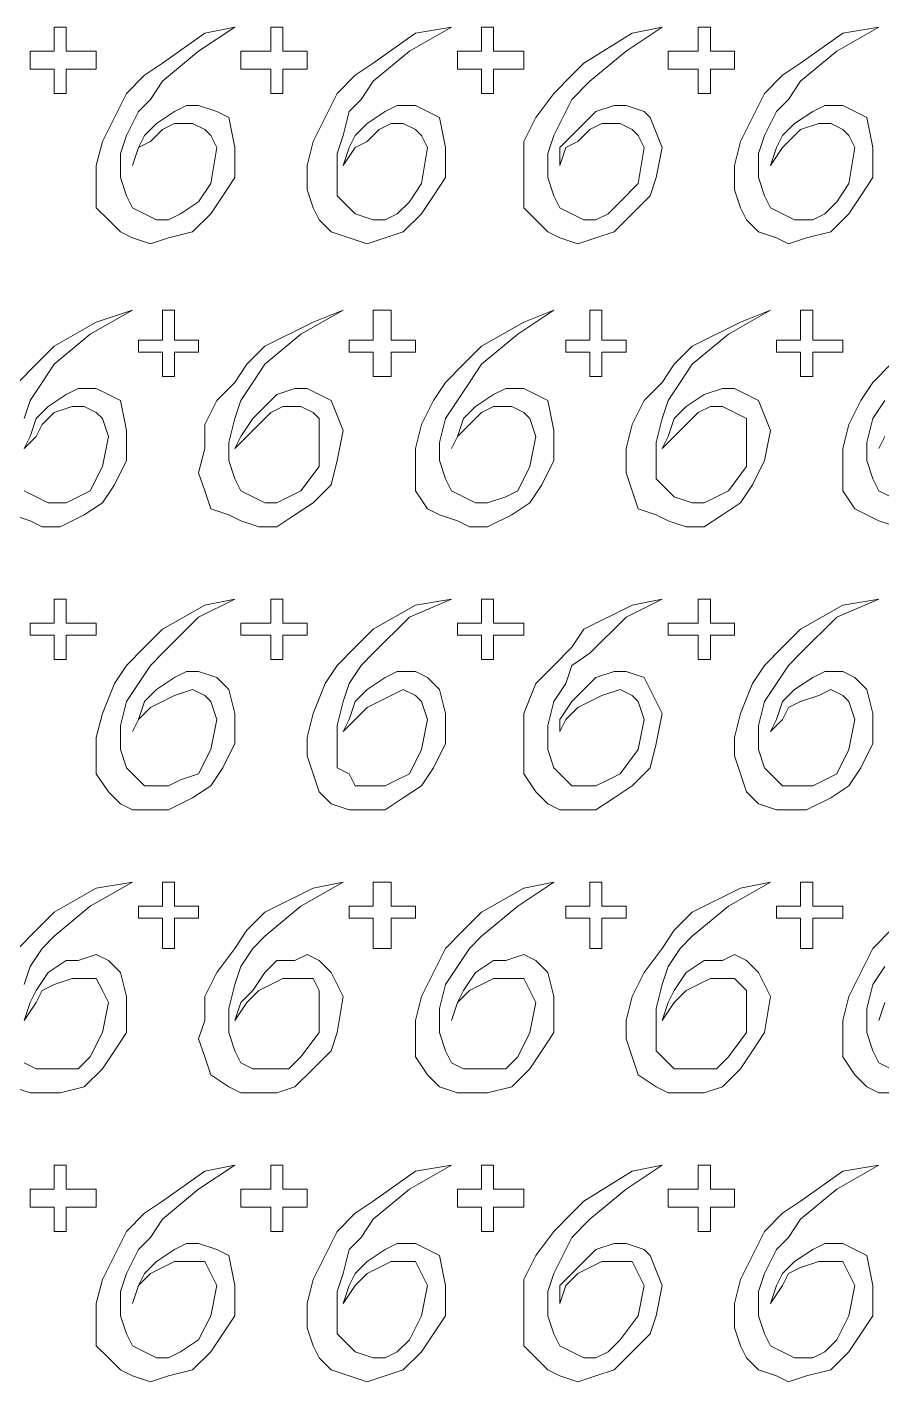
# Model space of a CAD drawing. Extents: x -66030 to 95157, y -13132 to 45879.
# Drawn here: x -3457 to -2903, y 27583 to 28462 of the extents above; entities that cross this region are included whole.
import ezdxf

# ---------------------------------------------------------------- set-up
doc = ezdxf.new("R2010")
doc.units = 0
doc.header["$LTSCALE"] = 100
doc.header["$MEASUREMENT"] = 0
doc.layers.get('0').update_dxf_attribs({"linetype": 'CONTINUOUS'})

msp = doc.modelspace()

# ---------------------------------------------------------------- linework, layer by layer
at = {"lineweight": 0}
for points in [[(-3455.42, 28446.12), (-3447.61, 28446.12), (-3439.8, 28446.12), (-3439.8, 28453.94), (-3439.8, 28461.75), (-3435.89, 28461.75), (-3431.98, 28461.75), (-3431.98, 28453.94), (-3431.98, 28446.12), (-3420.27, 28446.12), (-3412.45, 28446.12), (-3412.45, 28438.31), (-3412.45, 28434.41), (-3420.27, 28434.41), (-3431.98, 28434.41), (-3431.98, 28426.59), (-3431.98, 28418.78), (-3435.89, 28418.78), (-3439.8, 28418.78), (-3439.8, 28426.59), (-3439.8, 28434.41), (-3447.61, 28434.41), (-3455.42, 28434.41), (-3455.42, 28438.31), (-3455.42, 28446.12)], [(-3389.02, 28371.91), (-3385.11, 28383.63), (-3377.3, 28387.53), (-3369.49, 28395.35), (-3361.68, 28399.25), (-3349.96, 28399.25), (-3342.15, 28395.35), (-3338.24, 28391.44), (-3334.34, 28383.63), (-3338.24, 28360.19), (-3346.05, 28348.47), (-3357.77, 28340.66), (-3365.58, 28336.76), (-3373.39, 28336.76), (-3381.21, 28340.66), (-3389.02, 28344.57), (-3392.92, 28352.38), (-3396.83, 28364.1), (-3396.83, 28379.72), (-3392.92, 28391.44), (-3385.11, 28407.06), (-3377.3, 28414.88), (-3369.49, 28426.59), (-3346.05, 28446.12), (-3322.62, 28461.75), (-3342.15, 28457.84), (-3369.49, 28438.31), (-3381.21, 28430.5), (-3392.92, 28418.78), (-3400.74, 28403.16), (-3408.55, 28387.53), (-3412.45, 28371.91), (-3412.45, 28356.29), (-3412.45, 28344.57), (-3404.64, 28336.76), (-3396.83, 28328.94), (-3389.02, 28325.04), (-3377.3, 28321.13), (-3365.58, 28325.04), (-3349.96, 28328.94), (-3338.24, 28340.66), (-3330.43, 28352.38), (-3322.62, 28364.1), (-3322.62, 28383.63), (-3326.52, 28403.16), (-3334.34, 28407.06), (-3346.05, 28410.97), (-3353.86, 28410.97), (-3361.68, 28407.06), (-3373.39, 28399.25), (-3381.21, 28391.44), (-3385.11, 28383.63), (-3389.02, 28371.91)], [(-3318.71, 28446.12), (-3306.99, 28446.12), (-3299.18, 28446.12), (-3299.18, 28453.94), (-3299.18, 28461.75), (-3295.28, 28461.75), (-3291.37, 28461.75), (-3291.37, 28453.94), (-3291.37, 28446.12), (-3283.56, 28446.12), (-3275.75, 28446.12), (-3275.75, 28438.31), (-3275.75, 28434.41), (-3283.56, 28434.41), (-3291.37, 28434.41), (-3291.37, 28426.59), (-3291.37, 28418.78), (-3295.28, 28418.78), (-3299.18, 28418.78), (-3299.18, 28426.59), (-3299.18, 28434.41), (-3306.99, 28434.41), (-3318.71, 28434.41), (-3318.71, 28438.31), (-3318.71, 28446.12)], [(-3252.31, 28371.91), (-3244.5, 28383.63), (-3236.69, 28387.53), (-3228.87, 28395.35), (-3221.06, 28399.25), (-3213.25, 28399.25), (-3205.44, 28395.35), (-3201.53, 28391.44), (-3197.63, 28383.63), (-3201.53, 28360.19), (-3209.34, 28348.47), (-3217.16, 28340.66), (-3224.97, 28336.76), (-3232.78, 28336.76), (-3244.5, 28340.66), (-3248.4, 28344.57), (-3256.22, 28352.38), (-3256.22, 28364.1), (-3256.22, 28379.72), (-3252.31, 28391.44), (-3248.4, 28407.06), (-3240.59, 28414.88), (-3232.78, 28426.59), (-3209.34, 28446.12), (-3182, 28461.75), (-3205.44, 28457.84), (-3232.78, 28438.31), (-3244.5, 28430.5), (-3256.22, 28418.78), (-3264.03, 28403.16), (-3271.84, 28387.53), (-3275.75, 28371.91), (-3275.75, 28356.29), (-3271.84, 28344.57), (-3267.93, 28336.76), (-3260.12, 28328.94), (-3248.4, 28325.04), (-3236.69, 28321.13), (-3224.97, 28325.04), (-3213.25, 28328.94), (-3201.53, 28340.66), (-3193.72, 28352.38), (-3185.91, 28364.1), (-3185.91, 28383.63), (-3189.81, 28403.16), (-3197.63, 28407.06), (-3205.44, 28410.97), (-3217.16, 28410.97), (-3224.97, 28407.06), (-3236.69, 28399.25), (-3244.5, 28391.44), (-3248.4, 28383.63), (-3252.31, 28371.91)], [(-3178.1, 28446.12), (-3170.28, 28446.12), (-3162.47, 28446.12), (-3162.47, 28453.94), (-3162.47, 28461.75), (-3158.57, 28461.75), (-3154.66, 28461.75), (-3154.66, 28453.94), (-3154.66, 28446.12), (-3146.85, 28446.12), (-3135.13, 28446.12), (-3135.13, 28438.31), (-3135.13, 28434.41), (-3146.85, 28434.41), (-3154.66, 28434.41), (-3154.66, 28426.59), (-3154.66, 28418.78), (-3158.57, 28418.78), (-3162.47, 28418.78), (-3162.47, 28426.59), (-3162.47, 28434.41), (-3170.28, 28434.41), (-3178.1, 28434.41), (-3178.1, 28438.31), (-3178.1, 28446.12)], [(-3111.69, 28371.91), (-3107.79, 28383.63), (-3099.98, 28387.53), (-3092.17, 28395.35), (-3084.35, 28399.25), (-3072.64, 28399.25), (-3064.82, 28395.35), (-3060.92, 28391.44), (-3057.01, 28383.63), (-3060.92, 28360.19), (-3072.64, 28348.47), (-3080.45, 28340.66), (-3088.26, 28336.76), (-3096.07, 28336.76), (-3103.88, 28340.66), (-3111.69, 28344.57), (-3115.6, 28352.38), (-3119.51, 28364.1), (-3119.51, 28379.72), (-3115.6, 28391.44), (-3107.79, 28407.06), (-3103.88, 28414.88), (-3092.17, 28426.59), (-3068.73, 28446.12), (-3045.29, 28461.75), (-3064.82, 28457.84), (-3096.07, 28438.31), (-3103.88, 28430.5), (-3115.6, 28418.78), (-3127.32, 28403.16), (-3135.13, 28387.53), (-3135.13, 28371.91), (-3135.13, 28356.29), (-3135.13, 28344.57), (-3127.32, 28336.76), (-3119.51, 28328.94), (-3111.69, 28325.04), (-3099.98, 28321.13), (-3088.26, 28325.04), (-3076.54, 28328.94), (-3064.82, 28340.66), (-3053.11, 28352.38), (-3049.2, 28364.1), (-3045.29, 28383.63), (-3053.11, 28403.16), (-3057.01, 28407.06), (-3068.73, 28410.97), (-3076.54, 28410.97), (-3088.26, 28407.06), (-3096.07, 28399.25), (-3103.88, 28391.44), (-3111.69, 28383.63), (-3111.69, 28371.91)], [(-3041.39, 28446.12), (-3033.58, 28446.12), (-3021.86, 28446.12), (-3021.86, 28453.94), (-3021.86, 28461.75), (-3017.95, 28461.75), (-3014.05, 28461.75), (-3014.05, 28453.94), (-3014.05, 28446.12), (-3006.23, 28446.12), (-2998.42, 28446.12), (-2998.42, 28438.31), (-2998.42, 28434.41), (-3006.23, 28434.41), (-3014.05, 28434.41), (-3014.05, 28426.59), (-3014.05, 28418.78), (-3017.95, 28418.78), (-3021.86, 28418.78), (-3021.86, 28426.59), (-3021.86, 28434.41), (-3033.58, 28434.41), (-3041.39, 28434.41), (-3041.39, 28438.31), (-3041.39, 28446.12)], [(-2974.99, 28371.91), (-2967.17, 28383.63), (-2963.27, 28387.53), (-2955.46, 28395.35), (-2943.74, 28399.25), (-2935.93, 28399.25), (-2928.11, 28395.35), (-2924.21, 28391.44), (-2920.3, 28383.63), (-2924.21, 28360.19), (-2932.02, 28348.47), (-2939.83, 28340.66), (-2947.64, 28336.76), (-2959.36, 28336.76), (-2967.17, 28340.66), (-2974.99, 28344.57), (-2978.89, 28352.38), (-2982.8, 28364.1), (-2982.8, 28379.72), (-2978.89, 28391.44), (-2971.08, 28407.06), (-2963.27, 28414.88), (-2955.46, 28426.59), (-2932.02, 28446.12), (-2904.68, 28461.75), (-2928.11, 28457.84), (-2955.46, 28438.31), (-2967.17, 28430.5), (-2978.89, 28418.78), (-2986.7, 28403.16), (-2994.52, 28387.53), (-2998.42, 28371.91), (-2998.42, 28356.29), (-2994.52, 28344.57), (-2990.61, 28336.76), (-2982.8, 28328.94), (-2971.08, 28325.04), (-2963.27, 28321.13), (-2951.55, 28325.04), (-2935.93, 28328.94), (-2924.21, 28340.66), (-2916.4, 28352.38), (-2908.58, 28364.1), (-2908.58, 28383.63), (-2912.49, 28403.16), (-2920.3, 28407.06), (-2928.11, 28410.97), (-2939.83, 28410.97), (-2947.64, 28407.06), (-2959.36, 28399.25), (-2967.17, 28391.44), (-2971.08, 28383.63), (-2974.99, 28371.91)], [(-3385.11, 28258.64), (-3377.3, 28258.64), (-3369.49, 28258.64), (-3369.49, 28266.45), (-3369.49, 28278.17), (-3365.58, 28278.17), (-3361.68, 28278.17), (-3361.68, 28266.45), (-3361.68, 28258.64), (-3353.86, 28258.64), (-3346.05, 28258.64), (-3346.05, 28254.73), (-3346.05, 28250.83), (-3353.86, 28250.83), (-3361.68, 28250.83), (-3361.68, 28243.01), (-3361.68, 28235.2), (-3365.58, 28235.2), (-3369.49, 28235.2), (-3369.49, 28243.01), (-3369.49, 28250.83), (-3377.3, 28250.83), (-3385.11, 28250.83), (-3385.11, 28254.73), (-3385.11, 28258.64)], [(-3322.62, 28188.33), (-3314.81, 28196.14), (-3306.99, 28203.95), (-3299.18, 28211.77), (-3291.37, 28215.67), (-3279.65, 28215.67), (-3271.84, 28211.77), (-3267.93, 28207.86), (-3267.93, 28196.14), (-3267.93, 28176.61), (-3279.65, 28160.99), (-3287.46, 28157.08), (-3295.28, 28153.18), (-3303.09, 28153.18), (-3310.9, 28157.08), (-3318.71, 28160.99), (-3322.62, 28168.8), (-3326.52, 28180.52), (-3326.52, 28192.24), (-3322.62, 28207.86), (-3318.71, 28219.58), (-3310.9, 28231.3), (-3303.09, 28243.01), (-3279.65, 28262.54), (-3252.31, 28278.17), (-3271.84, 28270.36), (-3303.09, 28254.73), (-3314.81, 28243.01), (-3322.62, 28231.3), (-3334.34, 28219.58), (-3342.15, 28203.95), (-3342.15, 28188.33), (-3346.05, 28172.71), (-3342.15, 28160.99), (-3338.24, 28149.27), (-3326.52, 28145.36), (-3318.71, 28141.46), (-3306.99, 28137.55), (-3295.28, 28137.55), (-3283.56, 28145.36), (-3271.84, 28153.18), (-3260.12, 28164.89), (-3256.22, 28180.52), (-3252.31, 28200.05), (-3260.12, 28219.58), (-3267.93, 28223.48), (-3275.75, 28227.39), (-3283.56, 28227.39), (-3295.28, 28223.48), (-3303.09, 28215.67), (-3310.9, 28207.86), (-3318.71, 28196.14), (-3322.62, 28188.33)], [(-3248.4, 28258.64), (-3240.59, 28258.64), (-3232.78, 28258.64), (-3232.78, 28266.45), (-3232.78, 28278.17), (-3228.87, 28278.17), (-3221.06, 28278.17), (-3221.06, 28266.45), (-3221.06, 28258.64), (-3213.25, 28258.64), (-3205.44, 28258.64), (-3205.44, 28254.73), (-3205.44, 28250.83), (-3213.25, 28250.83), (-3221.06, 28250.83), (-3221.06, 28243.01), (-3221.06, 28235.2), (-3228.87, 28235.2), (-3232.78, 28235.2), (-3232.78, 28243.01), (-3232.78, 28250.83), (-3240.59, 28250.83), (-3248.4, 28250.83), (-3248.4, 28254.73), (-3248.4, 28258.64)], [(-3182, 28188.33), (-3178.1, 28196.14), (-3170.28, 28203.95), (-3162.47, 28211.77), (-3154.66, 28215.67), (-3142.94, 28215.67), (-3135.13, 28211.77), (-3131.22, 28207.86), (-3127.32, 28196.14), (-3131.22, 28176.61), (-3139.04, 28160.99), (-3146.85, 28157.08), (-3158.57, 28153.18), (-3166.38, 28153.18), (-3174.19, 28157.08), (-3182, 28160.99), (-3185.91, 28168.8), (-3189.81, 28180.52), (-3189.81, 28192.24), (-3185.91, 28207.86), (-3178.1, 28219.58), (-3170.28, 28231.3), (-3162.47, 28243.01), (-3139.04, 28262.54), (-3115.6, 28278.17), (-3135.13, 28270.36), (-3162.47, 28254.73), (-3174.19, 28243.01), (-3185.91, 28231.3), (-3193.72, 28219.58), (-3201.53, 28203.95), (-3205.44, 28188.33), (-3205.44, 28172.71), (-3205.44, 28160.99), (-3197.63, 28149.27), (-3189.81, 28145.36), (-3178.1, 28141.46), (-3170.28, 28137.55), (-3158.57, 28137.55), (-3142.94, 28145.36), (-3131.22, 28153.18), (-3123.41, 28164.89), (-3115.6, 28180.52), (-3115.6, 28200.05), (-3119.51, 28219.58), (-3127.32, 28223.48), (-3135.13, 28227.39), (-3146.85, 28227.39), (-3154.66, 28223.48), (-3166.38, 28215.67), (-3174.19, 28207.86), (-3178.1, 28196.14), (-3182, 28188.33)], [(-3107.79, 28258.64), (-3099.98, 28258.64), (-3092.17, 28258.64), (-3092.17, 28266.45), (-3092.17, 28278.17), (-3088.26, 28278.17), (-3084.35, 28278.17), (-3084.35, 28266.45), (-3084.35, 28258.64), (-3076.54, 28258.64), (-3068.73, 28258.64), (-3068.73, 28254.73), (-3068.73, 28250.83), (-3076.54, 28250.83), (-3084.35, 28250.83), (-3084.35, 28243.01), (-3084.35, 28235.2), (-3088.26, 28235.2), (-3092.17, 28235.2), (-3092.17, 28243.01), (-3092.17, 28250.83), (-3099.98, 28250.83), (-3107.79, 28250.83), (-3107.79, 28254.73), (-3107.79, 28258.64)], [(-3045.29, 28188.33), (-3037.48, 28196.14), (-3029.67, 28203.95), (-3021.86, 28211.77), (-3014.05, 28215.67), (-3006.23, 28215.67), (-2998.42, 28211.77), (-2990.61, 28207.86), (-2990.61, 28196.14), (-2990.61, 28176.61), (-3002.33, 28160.99), (-3010.14, 28157.08), (-3017.95, 28153.18), (-3025.76, 28153.18), (-3037.48, 28157.08), (-3041.39, 28160.99), (-3049.2, 28168.8), (-3049.2, 28180.52), (-3049.2, 28192.24), (-3045.29, 28207.86), (-3041.39, 28219.58), (-3033.58, 28231.3), (-3025.76, 28243.01), (-3002.33, 28262.54), (-2974.99, 28278.17), (-2994.52, 28270.36), (-3025.76, 28254.73), (-3037.48, 28243.01), (-3045.29, 28231.3), (-3057.01, 28219.58), (-3064.82, 28203.95), (-3068.73, 28188.33), (-3068.73, 28172.71), (-3064.82, 28160.99), (-3060.92, 28149.27), (-3049.2, 28145.36), (-3041.39, 28141.46), (-3029.67, 28137.55), (-3017.95, 28137.55), (-3006.23, 28145.36), (-2994.52, 28153.18), (-2986.7, 28164.89), (-2978.89, 28180.52), (-2974.99, 28200.05), (-2982.8, 28219.58), (-2990.61, 28223.48), (-2998.42, 28227.39), (-3006.23, 28227.39), (-3017.95, 28223.48), (-3029.67, 28215.67), (-3037.48, 28207.86), (-3041.39, 28196.14), (-3045.29, 28188.33)], [(-2971.08, 28258.64), (-2963.27, 28258.64), (-2955.46, 28258.64), (-2955.46, 28266.45), (-2955.46, 28278.17), (-2951.55, 28278.17), (-2947.64, 28278.17), (-2947.64, 28266.45), (-2947.64, 28258.64), (-2935.93, 28258.64), (-2928.11, 28258.64), (-2928.11, 28254.73), (-2928.11, 28250.83), (-2935.93, 28250.83), (-2947.64, 28250.83), (-2947.64, 28243.01), (-2947.64, 28235.2), (-2951.55, 28235.2), (-2955.46, 28235.2), (-2955.46, 28243.01), (-2955.46, 28250.83), (-2963.27, 28250.83), (-2971.08, 28250.83), (-2971.08, 28254.73), (-2971.08, 28258.64)], [(-3455.42, 28075.06), (-3447.61, 28075.06), (-3439.8, 28075.06), (-3439.8, 28082.87), (-3439.8, 28090.68), (-3435.89, 28090.68), (-3431.98, 28090.68), (-3431.98, 28082.87), (-3431.98, 28075.06), (-3420.27, 28075.06), (-3412.45, 28075.06), (-3412.45, 28071.15), (-3412.45, 28067.24), (-3420.27, 28067.24), (-3431.98, 28067.24), (-3431.98, 28059.43), (-3431.98, 28051.62), (-3435.89, 28051.62), (-3439.8, 28051.62), (-3439.8, 28059.43), (-3439.8, 28067.24), (-3447.61, 28067.24), (-3455.42, 28067.24), (-3455.42, 28071.15), (-3455.42, 28075.06)], [(-3389.02, 28004.75), (-3385.11, 28012.56), (-3377.3, 28020.37), (-3369.49, 28024.28), (-3361.68, 28028.19), (-3349.96, 28032.09), (-3342.15, 28028.19), (-3338.24, 28024.28), (-3334.34, 28012.56), (-3338.24, 27993.03), (-3346.05, 27977.41), (-3357.77, 27973.5), (-3365.58, 27969.6), (-3373.39, 27969.6), (-3381.21, 27969.6), (-3389.02, 27977.41), (-3392.92, 27981.31), (-3396.83, 27993.03), (-3396.83, 28008.66), (-3392.92, 28024.28), (-3385.11, 28036), (-3377.3, 28047.72), (-3369.49, 28055.53), (-3346.05, 28078.96), (-3322.62, 28090.68), (-3342.15, 28086.77), (-3369.49, 28071.15), (-3381.21, 28059.43), (-3392.92, 28047.72), (-3400.74, 28036), (-3408.55, 28016.47), (-3412.45, 28000.84), (-3412.45, 27989.13), (-3412.45, 27977.41), (-3404.64, 27965.69), (-3396.83, 27957.88), (-3389.02, 27953.97), (-3377.3, 27953.97), (-3365.58, 27953.97), (-3349.96, 27961.78), (-3338.24, 27969.6), (-3330.43, 27981.31), (-3322.62, 27996.94), (-3322.62, 28016.47), (-3326.52, 28032.09), (-3334.34, 28039.9), (-3346.05, 28043.81), (-3353.86, 28043.81), (-3361.68, 28039.9), (-3373.39, 28032.09), (-3381.21, 28024.28), (-3385.11, 28012.56), (-3389.02, 28004.75)], [(-3318.71, 28075.06), (-3306.99, 28075.06), (-3299.18, 28075.06), (-3299.18, 28082.87), (-3299.18, 28090.68), (-3295.28, 28090.68), (-3291.37, 28090.68), (-3291.37, 28082.87), (-3291.37, 28075.06), (-3283.56, 28075.06), (-3275.75, 28075.06), (-3275.75, 28071.15), (-3275.75, 28067.24), (-3283.56, 28067.24), (-3291.37, 28067.24), (-3291.37, 28059.43), (-3291.37, 28051.62), (-3295.28, 28051.62), (-3299.18, 28051.62), (-3299.18, 28059.43), (-3299.18, 28067.24), (-3306.99, 28067.24), (-3318.71, 28067.24), (-3318.71, 28071.15), (-3318.71, 28075.06)], [(-3252.31, 28004.75), (-3244.5, 28012.56), (-3236.69, 28020.37), (-3228.87, 28024.28), (-3221.06, 28028.19), (-3213.25, 28032.09), (-3205.44, 28028.19), (-3201.53, 28024.28), (-3197.63, 28012.56), (-3201.53, 27993.03), (-3209.34, 27977.41), (-3217.16, 27973.5), (-3224.97, 27969.6), (-3232.78, 27969.6), (-3244.5, 27969.6), (-3248.4, 27977.41), (-3256.22, 27981.31), (-3256.22, 27993.03), (-3256.22, 28008.66), (-3252.31, 28024.28), (-3248.4, 28036), (-3240.59, 28047.72), (-3232.78, 28055.53), (-3209.34, 28078.96), (-3182, 28090.68), (-3205.44, 28086.77), (-3232.78, 28071.15), (-3244.5, 28059.43), (-3256.22, 28047.72), (-3264.03, 28036), (-3271.84, 28016.47), (-3275.75, 28000.84), (-3275.75, 27989.13), (-3271.84, 27977.41), (-3267.93, 27965.69), (-3260.12, 27957.88), (-3248.4, 27953.97), (-3236.69, 27953.97), (-3224.97, 27953.97), (-3213.25, 27961.78), (-3201.53, 27969.6), (-3193.72, 27981.31), (-3185.91, 27996.94), (-3185.91, 28016.47), (-3189.81, 28032.09), (-3197.63, 28039.9), (-3205.44, 28043.81), (-3217.16, 28043.81), (-3224.97, 28039.9), (-3236.69, 28032.09), (-3244.5, 28024.28), (-3248.4, 28012.56), (-3252.31, 28004.75)], [(-3178.1, 28075.06), (-3170.28, 28075.06), (-3162.47, 28075.06), (-3162.47, 28082.87), (-3162.47, 28090.68), (-3158.57, 28090.68), (-3154.66, 28090.68), (-3154.66, 28082.87), (-3154.66, 28075.06), (-3146.85, 28075.06), (-3135.13, 28075.06), (-3135.13, 28071.15), (-3135.13, 28067.24), (-3146.85, 28067.24), (-3154.66, 28067.24), (-3154.66, 28059.43), (-3154.66, 28051.62), (-3158.57, 28051.62), (-3162.47, 28051.62), (-3162.47, 28059.43), (-3162.47, 28067.24), (-3170.28, 28067.24), (-3178.1, 28067.24), (-3178.1, 28071.15), (-3178.1, 28075.06)], [(-3111.69, 28004.75), (-3107.79, 28012.56), (-3099.98, 28020.37), (-3092.17, 28024.28), (-3084.35, 28028.19), (-3072.64, 28032.09), (-3064.82, 28028.19), (-3060.92, 28024.28), (-3057.01, 28012.56), (-3060.92, 27993.03), (-3072.64, 27977.41), (-3080.45, 27973.5), (-3088.26, 27969.6), (-3096.07, 27969.6), (-3103.88, 27969.6), (-3111.69, 27977.41), (-3115.6, 27981.31), (-3119.51, 27993.03), (-3119.51, 28008.66), (-3115.6, 28024.28), (-3107.79, 28036), (-3103.88, 28047.72), (-3092.17, 28055.53), (-3068.73, 28078.96), (-3045.29, 28090.68), (-3064.82, 28086.77), (-3096.07, 28071.15), (-3103.88, 28059.43), (-3115.6, 28047.72), (-3127.32, 28036), (-3135.13, 28016.47), (-3135.13, 28000.84), (-3135.13, 27989.13), (-3135.13, 27977.41), (-3127.32, 27965.69), (-3119.51, 27957.88), (-3111.69, 27953.97), (-3099.98, 27953.97), (-3088.26, 27953.97), (-3076.54, 27961.78), (-3064.82, 27969.6), (-3053.11, 27981.31), (-3049.2, 27996.94), (-3045.29, 28016.47), (-3053.11, 28032.09), (-3057.01, 28039.9), (-3068.73, 28043.81), (-3076.54, 28043.81), (-3088.26, 28039.9), (-3096.07, 28032.09), (-3103.88, 28024.28), (-3111.69, 28012.56), (-3111.69, 28004.75)], [(-3041.39, 28075.06), (-3033.58, 28075.06), (-3021.86, 28075.06), (-3021.86, 28082.87), (-3021.86, 28090.68), (-3017.95, 28090.68), (-3014.05, 28090.68), (-3014.05, 28082.87), (-3014.05, 28075.06), (-3006.23, 28075.06), (-2998.42, 28075.06), (-2998.42, 28071.15), (-2998.42, 28067.24), (-3006.23, 28067.24), (-3014.05, 28067.24), (-3014.05, 28059.43), (-3014.05, 28051.62), (-3017.95, 28051.62), (-3021.86, 28051.62), (-3021.86, 28059.43), (-3021.86, 28067.24), (-3033.58, 28067.24), (-3041.39, 28067.24), (-3041.39, 28071.15), (-3041.39, 28075.06)], [(-2974.99, 28004.75), (-2967.17, 28012.56), (-2963.27, 28020.37), (-2955.46, 28024.28), (-2943.74, 28028.19), (-2935.93, 28032.09), (-2928.11, 28028.19), (-2924.21, 28024.28), (-2920.3, 28012.56), (-2924.21, 27993.03), (-2932.02, 27977.41), (-2939.83, 27973.5), (-2947.64, 27969.6), (-2959.36, 27969.6), (-2967.17, 27969.6), (-2974.99, 27977.41), (-2978.89, 27981.31), (-2982.8, 27993.03), (-2982.8, 28008.66), (-2978.89, 28024.28), (-2971.08, 28036), (-2963.27, 28047.72), (-2955.46, 28055.53), (-2932.02, 28078.96), (-2904.68, 28090.68), (-2928.11, 28086.77), (-2955.46, 28071.15), (-2967.17, 28059.43), (-2978.89, 28047.72), (-2986.7, 28036), (-2994.52, 28016.47), (-2998.42, 28000.84), (-2998.42, 27989.13), (-2994.52, 27977.41), (-2990.61, 27965.69), (-2982.8, 27957.88), (-2971.08, 27953.97), (-2963.27, 27953.97), (-2951.55, 27953.97), (-2935.93, 27961.78), (-2924.21, 27969.6), (-2916.4, 27981.31), (-2908.58, 27996.94), (-2908.58, 28016.47), (-2912.49, 28032.09), (-2920.3, 28039.9), (-2928.11, 28043.81), (-2939.83, 28043.81), (-2947.64, 28039.9), (-2959.36, 28032.09), (-2967.17, 28024.28), (-2971.08, 28012.56), (-2974.99, 28004.75)], [(-3385.11, 27891.48), (-3377.3, 27891.48), (-3369.49, 27891.48), (-3369.49, 27899.29), (-3369.49, 27907.1), (-3365.58, 27907.1), (-3361.68, 27907.1), (-3361.68, 27899.29), (-3361.68, 27891.48), (-3353.86, 27891.48), (-3346.05, 27891.48), (-3346.05, 27887.57), (-3346.05, 27883.66), (-3353.86, 27883.66), (-3361.68, 27883.66), (-3361.68, 27875.85), (-3361.68, 27864.13), (-3365.58, 27864.13), (-3369.49, 27864.13), (-3369.49, 27875.85), (-3369.49, 27883.66), (-3377.3, 27883.66), (-3385.11, 27883.66), (-3385.11, 27887.57), (-3385.11, 27891.48)], [(-3322.62, 27817.26), (-3314.81, 27828.98), (-3306.99, 27836.79), (-3299.18, 27840.7), (-3291.37, 27844.6), (-3279.65, 27844.6), (-3271.84, 27844.6), (-3267.93, 27836.79), (-3267.93, 27828.98), (-3267.93, 27809.45), (-3279.65, 27793.83), (-3287.46, 27786.02), (-3295.28, 27786.02), (-3303.09, 27786.02), (-3310.9, 27786.02), (-3318.71, 27789.92), (-3322.62, 27797.73), (-3326.52, 27809.45), (-3326.52, 27825.08), (-3322.62, 27840.7), (-3318.71, 27852.42), (-3310.9, 27864.13), (-3303.09, 27871.95), (-3279.65, 27891.48), (-3252.31, 27907.1), (-3271.84, 27903.19), (-3303.09, 27887.57), (-3314.81, 27875.85), (-3322.62, 27864.13), (-3334.34, 27848.51), (-3342.15, 27832.89), (-3342.15, 27817.26), (-3346.05, 27805.55), (-3342.15, 27793.83), (-3338.24, 27782.11), (-3326.52, 27774.3), (-3318.71, 27770.39), (-3306.99, 27770.39), (-3295.28, 27770.39), (-3283.56, 27774.3), (-3271.84, 27786.02), (-3260.12, 27797.73), (-3256.22, 27809.45), (-3252.31, 27832.89), (-3260.12, 27848.51), (-3267.93, 27856.32), (-3275.75, 27860.23), (-3283.56, 27856.32), (-3295.28, 27856.32), (-3303.09, 27848.51), (-3310.9, 27836.79), (-3318.71, 27828.98), (-3322.62, 27817.26)], [(-3248.4, 27891.48), (-3240.59, 27891.48), (-3232.78, 27891.48), (-3232.78, 27899.29), (-3232.78, 27907.1), (-3228.87, 27907.1), (-3221.06, 27907.1), (-3221.06, 27899.29), (-3221.06, 27891.48), (-3213.25, 27891.48), (-3205.44, 27891.48), (-3205.44, 27887.57), (-3205.44, 27883.66), (-3213.25, 27883.66), (-3221.06, 27883.66), (-3221.06, 27875.85), (-3221.06, 27864.13), (-3228.87, 27864.13), (-3232.78, 27864.13), (-3232.78, 27875.85), (-3232.78, 27883.66), (-3240.59, 27883.66), (-3248.4, 27883.66), (-3248.4, 27887.57), (-3248.4, 27891.48)], [(-3182, 27817.26), (-3178.1, 27828.98), (-3170.28, 27836.79), (-3162.47, 27840.7), (-3154.66, 27844.6), (-3142.94, 27844.6), (-3135.13, 27844.6), (-3131.22, 27836.79), (-3127.32, 27828.98), (-3131.22, 27809.45), (-3139.04, 27793.83), (-3146.85, 27786.02), (-3158.57, 27786.02), (-3166.38, 27786.02), (-3174.19, 27786.02), (-3182, 27789.92), (-3185.91, 27797.73), (-3189.81, 27809.45), (-3189.81, 27825.08), (-3185.91, 27840.7), (-3178.1, 27852.42), (-3170.28, 27864.13), (-3162.47, 27871.95), (-3139.04, 27891.48), (-3115.6, 27907.1), (-3135.13, 27903.19), (-3162.47, 27887.57), (-3174.19, 27875.85), (-3185.91, 27864.13), (-3193.72, 27848.51), (-3201.53, 27832.89), (-3205.44, 27817.26), (-3205.44, 27805.55), (-3205.44, 27793.83), (-3197.63, 27782.11), (-3189.81, 27774.3), (-3178.1, 27770.39), (-3170.28, 27770.39), (-3158.57, 27770.39), (-3142.94, 27774.3), (-3131.22, 27786.02), (-3123.41, 27797.73), (-3115.6, 27809.45), (-3115.6, 27832.89), (-3119.51, 27848.51), (-3127.32, 27856.32), (-3135.13, 27860.23), (-3146.85, 27856.32), (-3154.66, 27856.32), (-3166.38, 27848.51), (-3174.19, 27836.79), (-3178.1, 27828.98), (-3182, 27817.26)], [(-3107.79, 27891.48), (-3099.98, 27891.48), (-3092.17, 27891.48), (-3092.17, 27899.29), (-3092.17, 27907.1), (-3088.26, 27907.1), (-3084.35, 27907.1), (-3084.35, 27899.29), (-3084.35, 27891.48), (-3076.54, 27891.48), (-3068.73, 27891.48), (-3068.73, 27887.57), (-3068.73, 27883.66), (-3076.54, 27883.66), (-3084.35, 27883.66), (-3084.35, 27875.85), (-3084.35, 27864.13), (-3088.26, 27864.13), (-3092.17, 27864.13), (-3092.17, 27875.85), (-3092.17, 27883.66), (-3099.98, 27883.66), (-3107.79, 27883.66), (-3107.79, 27887.57), (-3107.79, 27891.48)], [(-3045.29, 27817.26), (-3037.48, 27828.98), (-3029.67, 27836.79), (-3021.86, 27840.7), (-3014.05, 27844.6), (-3006.23, 27844.6), (-2998.42, 27844.6), (-2990.61, 27836.79), (-2990.61, 27828.98), (-2990.61, 27809.45), (-3002.33, 27793.83), (-3010.14, 27786.02), (-3017.95, 27786.02), (-3025.76, 27786.02), (-3037.48, 27786.02), (-3041.39, 27789.92), (-3049.2, 27797.73), (-3049.2, 27809.45), (-3049.2, 27825.08), (-3045.29, 27840.7), (-3041.39, 27852.42), (-3033.58, 27864.13), (-3025.76, 27871.95), (-3002.33, 27891.48), (-2974.99, 27907.1), (-2994.52, 27903.19), (-3025.76, 27887.57), (-3037.48, 27875.85), (-3045.29, 27864.13), (-3057.01, 27848.51), (-3064.82, 27832.89), (-3068.73, 27817.26), (-3068.73, 27805.55), (-3064.82, 27793.83), (-3060.92, 27782.11), (-3049.2, 27774.3), (-3041.39, 27770.39), (-3029.67, 27770.39), (-3017.95, 27770.39), (-3006.23, 27774.3), (-2994.52, 27786.02), (-2986.7, 27797.73), (-2978.89, 27809.45), (-2974.99, 27832.89), (-2982.8, 27848.51), (-2990.61, 27856.32), (-2998.42, 27860.23), (-3006.23, 27856.32), (-3017.95, 27856.32), (-3029.67, 27848.51), (-3037.48, 27836.79), (-3041.39, 27828.98), (-3045.29, 27817.26)], [(-2971.08, 27891.48), (-2963.27, 27891.48), (-2955.46, 27891.48), (-2955.46, 27899.29), (-2955.46, 27907.1), (-2951.55, 27907.1), (-2947.64, 27907.1), (-2947.64, 27899.29), (-2947.64, 27891.48), (-2935.93, 27891.48), (-2928.11, 27891.48), (-2928.11, 27887.57), (-2928.11, 27883.66), (-2935.93, 27883.66), (-2947.64, 27883.66), (-2947.64, 27875.85), (-2947.64, 27864.13), (-2951.55, 27864.13), (-2955.46, 27864.13), (-2955.46, 27875.85), (-2955.46, 27883.66), (-2963.27, 27883.66), (-2971.08, 27883.66), (-2971.08, 27887.57), (-2971.08, 27891.48)], [(-3455.42, 27707.9), (-3447.61, 27707.9), (-3439.8, 27707.9), (-3439.8, 27715.71), (-3439.8, 27723.52), (-3435.89, 27723.52), (-3431.98, 27723.52), (-3431.98, 27715.71), (-3431.98, 27707.9), (-3420.27, 27707.9), (-3412.45, 27707.9), (-3412.45, 27703.99), (-3412.45, 27696.18), (-3420.27, 27696.18), (-3431.98, 27696.18), (-3431.98, 27688.37), (-3431.98, 27680.55), (-3435.89, 27680.55), (-3439.8, 27680.55), (-3439.8, 27688.37), (-3439.8, 27696.18), (-3447.61, 27696.18), (-3455.42, 27696.18), (-3455.42, 27703.99), (-3455.42, 27707.9)], [(-3389.02, 27633.68), (-3385.11, 27645.4), (-3377.3, 27653.21), (-3369.49, 27657.12), (-3361.68, 27661.02), (-3349.96, 27661.02), (-3342.15, 27661.02), (-3338.24, 27653.21), (-3334.34, 27645.4), (-3338.24, 27625.87), (-3346.05, 27610.25), (-3357.77, 27602.43), (-3365.58, 27598.53), (-3373.39, 27598.53), (-3381.21, 27602.43), (-3389.02, 27606.34), (-3392.92, 27614.15), (-3396.83, 27625.87), (-3396.83, 27641.49), (-3392.92, 27653.21), (-3385.11, 27668.84), (-3377.3, 27676.65), (-3369.49, 27688.37), (-3346.05, 27707.9), (-3322.62, 27723.52), (-3342.15, 27719.61), (-3369.49, 27700.08), (-3381.21, 27692.27), (-3392.92, 27680.55), (-3400.74, 27664.93), (-3408.55, 27649.31), (-3412.45, 27633.68), (-3412.45, 27618.06), (-3412.45, 27606.34), (-3404.64, 27598.53), (-3396.83, 27590.72), (-3389.02, 27586.81), (-3377.3, 27582.91), (-3365.58, 27586.81), (-3349.96, 27590.72), (-3338.24, 27602.43), (-3330.43, 27614.15), (-3322.62, 27625.87), (-3322.62, 27645.4), (-3326.52, 27664.93), (-3334.34, 27668.84), (-3346.05, 27672.74), (-3353.86, 27672.74), (-3361.68, 27668.84), (-3373.39, 27661.02), (-3381.21, 27653.21), (-3385.11, 27645.4), (-3389.02, 27633.68)], [(-3318.71, 27707.9), (-3306.99, 27707.9), (-3299.18, 27707.9), (-3299.18, 27715.71), (-3299.18, 27723.52), (-3295.28, 27723.52), (-3291.37, 27723.52), (-3291.37, 27715.71), (-3291.37, 27707.9), (-3283.56, 27707.9), (-3275.75, 27707.9), (-3275.75, 27703.99), (-3275.75, 27696.18), (-3283.56, 27696.18), (-3291.37, 27696.18), (-3291.37, 27688.37), (-3291.37, 27680.55), (-3295.28, 27680.55), (-3299.18, 27680.55), (-3299.18, 27688.37), (-3299.18, 27696.18), (-3306.99, 27696.18), (-3318.71, 27696.18), (-3318.71, 27703.99), (-3318.71, 27707.9)], [(-3252.31, 27633.68), (-3244.5, 27645.4), (-3236.69, 27653.21), (-3228.87, 27657.12), (-3221.06, 27661.02), (-3213.25, 27661.02), (-3205.44, 27661.02), (-3201.53, 27653.21), (-3197.63, 27645.4), (-3201.53, 27625.87), (-3209.34, 27610.25), (-3217.16, 27602.43), (-3224.97, 27598.53), (-3232.78, 27598.53), (-3244.5, 27602.43), (-3248.4, 27606.34), (-3256.22, 27614.15), (-3256.22, 27625.87), (-3256.22, 27641.49), (-3252.31, 27653.21), (-3248.4, 27668.84), (-3240.59, 27676.65), (-3232.78, 27688.37), (-3209.34, 27707.9), (-3182, 27723.52), (-3205.44, 27719.61), (-3232.78, 27700.08), (-3244.5, 27692.27), (-3256.22, 27680.55), (-3264.03, 27664.93), (-3271.84, 27649.31), (-3275.75, 27633.68), (-3275.75, 27618.06), (-3271.84, 27606.34), (-3267.93, 27598.53), (-3260.12, 27590.72), (-3248.4, 27586.81), (-3236.69, 27582.91), (-3224.97, 27586.81), (-3213.25, 27590.72), (-3201.53, 27602.43), (-3193.72, 27614.15), (-3185.91, 27625.87), (-3185.91, 27645.4), (-3189.81, 27664.93), (-3197.63, 27668.84), (-3205.44, 27672.74), (-3217.16, 27672.74), (-3224.97, 27668.84), (-3236.69, 27661.02), (-3244.5, 27653.21), (-3248.4, 27645.4), (-3252.31, 27633.68)], [(-3178.1, 27707.9), (-3170.28, 27707.9), (-3162.47, 27707.9), (-3162.47, 27715.71), (-3162.47, 27723.52), (-3158.57, 27723.52), (-3154.66, 27723.52), (-3154.66, 27715.71), (-3154.66, 27707.9), (-3146.85, 27707.9), (-3135.13, 27707.9), (-3135.13, 27703.99), (-3135.13, 27696.18), (-3146.85, 27696.18), (-3154.66, 27696.18), (-3154.66, 27688.37), (-3154.66, 27680.55), (-3158.57, 27680.55), (-3162.47, 27680.55), (-3162.47, 27688.37), (-3162.47, 27696.18), (-3170.28, 27696.18), (-3178.1, 27696.18), (-3178.1, 27703.99), (-3178.1, 27707.9)], [(-3111.69, 27633.68), (-3107.79, 27645.4), (-3099.98, 27653.21), (-3092.17, 27657.12), (-3084.35, 27661.02), (-3072.64, 27661.02), (-3064.82, 27661.02), (-3060.92, 27653.21), (-3057.01, 27645.4), (-3060.92, 27625.87), (-3072.64, 27610.25), (-3080.45, 27602.43), (-3088.26, 27598.53), (-3096.07, 27598.53), (-3103.88, 27602.43), (-3111.69, 27606.34), (-3115.6, 27614.15), (-3119.51, 27625.87), (-3119.51, 27641.49), (-3115.6, 27653.21), (-3107.79, 27668.84), (-3103.88, 27676.65), (-3092.17, 27688.37), (-3068.73, 27707.9), (-3045.29, 27723.52), (-3064.82, 27719.61), (-3096.07, 27700.08), (-3103.88, 27692.27), (-3115.6, 27680.55), (-3127.32, 27664.93), (-3135.13, 27649.31), (-3135.13, 27633.68), (-3135.13, 27618.06), (-3135.13, 27606.34), (-3127.32, 27598.53), (-3119.51, 27590.72), (-3111.69, 27586.81), (-3099.98, 27582.91), (-3088.26, 27586.81), (-3076.54, 27590.72), (-3064.82, 27602.43), (-3053.11, 27614.15), (-3049.2, 27625.87), (-3045.29, 27645.4), (-3053.11, 27664.93), (-3057.01, 27668.84), (-3068.73, 27672.74), (-3076.54, 27672.74), (-3088.26, 27668.84), (-3096.07, 27661.02), (-3103.88, 27653.21), (-3111.69, 27645.4), (-3111.69, 27633.68)], [(-3041.39, 27707.9), (-3033.58, 27707.9), (-3021.86, 27707.9), (-3021.86, 27715.71), (-3021.86, 27723.52), (-3017.95, 27723.52), (-3014.05, 27723.52), (-3014.05, 27715.71), (-3014.05, 27707.9), (-3006.23, 27707.9), (-2998.42, 27707.9), (-2998.42, 27703.99), (-2998.42, 27696.18), (-3006.23, 27696.18), (-3014.05, 27696.18), (-3014.05, 27688.37), (-3014.05, 27680.55), (-3017.95, 27680.55), (-3021.86, 27680.55), (-3021.86, 27688.37), (-3021.86, 27696.18), (-3033.58, 27696.18), (-3041.39, 27696.18), (-3041.39, 27703.99), (-3041.39, 27707.9)], [(-2974.99, 27633.68), (-2967.17, 27645.4), (-2963.27, 27653.21), (-2955.46, 27657.12), (-2943.74, 27661.02), (-2935.93, 27661.02), (-2928.11, 27661.02), (-2924.21, 27653.21), (-2920.3, 27645.4), (-2924.21, 27625.87), (-2932.02, 27610.25), (-2939.83, 27602.43), (-2947.64, 27598.53), (-2959.36, 27598.53), (-2967.17, 27602.43), (-2974.99, 27606.34), (-2978.89, 27614.15), (-2982.8, 27625.87), (-2982.8, 27641.49), (-2978.89, 27653.21), (-2971.08, 27668.84), (-2963.27, 27676.65), (-2955.46, 27688.37), (-2932.02, 27707.9), (-2904.68, 27723.52), (-2928.11, 27719.61), (-2955.46, 27700.08), (-2967.17, 27692.27), (-2978.89, 27680.55), (-2986.7, 27664.93), (-2994.52, 27649.31), (-2998.42, 27633.68), (-2998.42, 27618.06), (-2994.52, 27606.34), (-2990.61, 27598.53), (-2982.8, 27590.72), (-2971.08, 27586.81), (-2963.27, 27582.91), (-2951.55, 27586.81), (-2935.93, 27590.72), (-2924.21, 27602.43), (-2916.4, 27614.15), (-2908.58, 27625.87), (-2908.58, 27645.4), (-2912.49, 27664.93), (-2920.3, 27668.84), (-2928.11, 27672.74), (-2939.83, 27672.74), (-2947.64, 27668.84), (-2959.36, 27661.02), (-2967.17, 27653.21), (-2971.08, 27645.4), (-2974.99, 27633.68)]]:
    msp.add_lwpolyline(points, close=True, dxfattribs=at)
for points in [[(-3459.33, 28207.86), (-3455.42, 28219.58), (-3447.61, 28231.3), (-3439.8, 28243.01), (-3416.36, 28262.54), (-3389.02, 28278.17), (-3412.45, 28270.36), (-3439.8, 28254.73), (-3451.51, 28243.01), (-3463.23, 28231.3)], [(-2896.87, 28243.01), (-2908.58, 28231.3), (-2916.4, 28219.58), (-2924.21, 28203.95), (-2928.11, 28188.33), (-2928.11, 28172.71), (-2928.11, 28160.99), (-2920.3, 28149.27), (-2912.49, 28145.36), (-2904.68, 28141.46), (-2892.96, 28137.55)], [(-3467.14, 28145.36), (-3455.42, 28141.46), (-3447.61, 28137.55), (-3435.89, 28137.55), (-3420.27, 28145.36), (-3408.55, 28153.18), (-3400.74, 28164.89), (-3392.92, 28180.52), (-3392.92, 28200.05), (-3396.83, 28219.58), (-3404.64, 28223.48), (-3412.45, 28227.39), (-3424.17, 28227.39), (-3431.98, 28223.48), (-3443.7, 28215.67), (-3451.51, 28207.86), (-3455.42, 28196.14), (-3459.33, 28188.33)], [(-3459.33, 28188.33), (-3451.51, 28196.14), (-3447.61, 28203.95), (-3439.8, 28211.77), (-3428.08, 28215.67), (-3420.27, 28215.67), (-3412.45, 28211.77), (-3408.55, 28207.86), (-3404.64, 28196.14), (-3408.55, 28176.61), (-3416.36, 28160.99), (-3424.17, 28157.08), (-3431.98, 28153.18), (-3443.7, 28153.18), (-3451.51, 28157.08), (-3459.33, 28160.99)], [(-2896.87, 28157.08), (-2904.68, 28160.99), (-2908.58, 28168.8), (-2912.49, 28180.52), (-2912.49, 28192.24), (-2908.58, 28207.86), (-2900.77, 28219.58)], [(-2900.77, 28196.14), (-2904.68, 28188.33), (-2904.68, 28188.33), (-2900.77, 28196.14)], [(-3459.33, 27840.7), (-3455.42, 27852.42), (-3447.61, 27864.13), (-3439.8, 27871.95), (-3416.36, 27891.48), (-3389.02, 27907.1), (-3412.45, 27903.19), (-3439.8, 27887.57), (-3451.51, 27875.85), (-3463.23, 27864.13)], [(-2896.87, 27875.85), (-2908.58, 27864.13), (-2916.4, 27848.51), (-2924.21, 27832.89), (-2928.11, 27817.26), (-2928.11, 27805.55), (-2928.11, 27793.83), (-2920.3, 27782.11), (-2912.49, 27774.3), (-2904.68, 27770.39), (-2892.96, 27770.39)], [(-3467.14, 27774.3), (-3455.42, 27770.39), (-3447.61, 27770.39), (-3435.89, 27770.39), (-3420.27, 27774.3), (-3408.55, 27786.02), (-3400.74, 27797.73), (-3392.92, 27809.45), (-3392.92, 27832.89), (-3396.83, 27848.51), (-3404.64, 27856.32), (-3412.45, 27860.23), (-3424.17, 27856.32), (-3431.98, 27856.32), (-3443.7, 27848.51), (-3451.51, 27836.79), (-3455.42, 27828.98), (-3459.33, 27817.26)], [(-2896.87, 27786.02), (-2904.68, 27789.92), (-2908.58, 27797.73), (-2912.49, 27809.45), (-2912.49, 27825.08), (-2908.58, 27840.7), (-2900.77, 27852.42)], [(-3459.33, 27817.26), (-3451.51, 27828.98), (-3447.61, 27836.79), (-3439.8, 27840.7), (-3428.08, 27844.6), (-3420.27, 27844.6), (-3412.45, 27844.6), (-3408.55, 27836.79), (-3404.64, 27828.98), (-3408.55, 27809.45), (-3416.36, 27793.83), (-3424.17, 27786.02), (-3431.98, 27786.02), (-3443.7, 27786.02), (-3451.51, 27786.02), (-3459.33, 27789.92)], [(-2900.77, 27828.98), (-2904.68, 27817.26), (-2904.68, 27817.26), (-2900.77, 27828.98)]]:
    msp.add_lwpolyline(points, dxfattribs=at)

doc.saveas('drawing.dxf')
